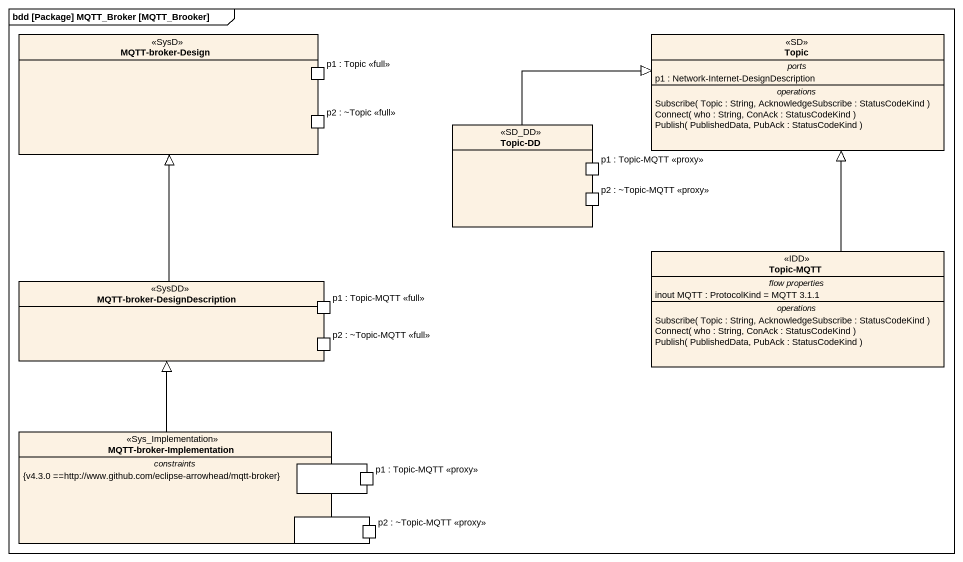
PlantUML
@startuml
mainframe bdd [Package] MQTT_Broker [MQTT_Brooker]
allowmixing
hide circle
hide empty members
rectangle "MQTT-broker-Design" as MQTT_broker_Design <<SysD>> {
  port "p1 : Topic <<full>>" as p1_Topic_full
  port "p2 : ~Topic <<full>>" as p2_Topic_full
}
class Topic <<SD>> {
  -- ports --
  p1 : Network-Internet-DesignDescription
  -- operations --
  Subscribe( Topic : String, AcknowledgeSubscribe : StatusCodeKind )
  Connect( who : String, ConAck : StatusCodeKind )
  Publish( PublishedData, PubAck : StatusCodeKind )
}
rectangle "Topic-DD" as Topic_DD <<SD_DD>> {
  port "p1 : Topic-MQTT <<proxy>>" as p1_Topic_MQTT_proxy
  port "p2 : ~Topic-MQTT <<proxy>>" as p2_Topic_MQTT_proxy
}
rectangle "MQTT-broker-DesignDescription" as MQTT_broker <<SysDD>> {
  port "p1 : Topic-MQTT <<full>>" as p1_Topic_MQTT_full
  port "p2 : ~Topic-MQTT <<full>>" as p2_Topic_MQTT_full
}
class "Topic-MQTT" as Topic_MQTT <<IDD>> {
  -- flow properties --
  inout MQTT : ProtocolKind = MQTT 3.1.1
  -- operations --
  Subscribe( Topic : String, AcknowledgeSubscribe : StatusCodeKind )
  Connect( who : String, ConAck : StatusCodeKind )
  Publish( PublishedData, PubAck : StatusCodeKind )
}
class "MQTT-broker-Implementation" as MQTT_broker_Implementation <<Sys_Implementation>> {
  -- constraints --
  {v4.3.0 ==http://www.github.com/eclipse-arrowhead/mqtt-broker}
}
rectangle "p1 : Topic-MQTT <<proxy>>" as p1_Topic_MQTT_proxy_2
rectangle "p2 : ~Topic-MQTT <<proxy>>" as p2_Topic_MQTT_proxy_2
Topic_DD -right-|> Topic
MQTT_broker -up-|> MQTT_broker_Design
Topic_MQTT -up-|> Topic
MQTT_broker_Implementation -up-|> MQTT_broker
@enduml
